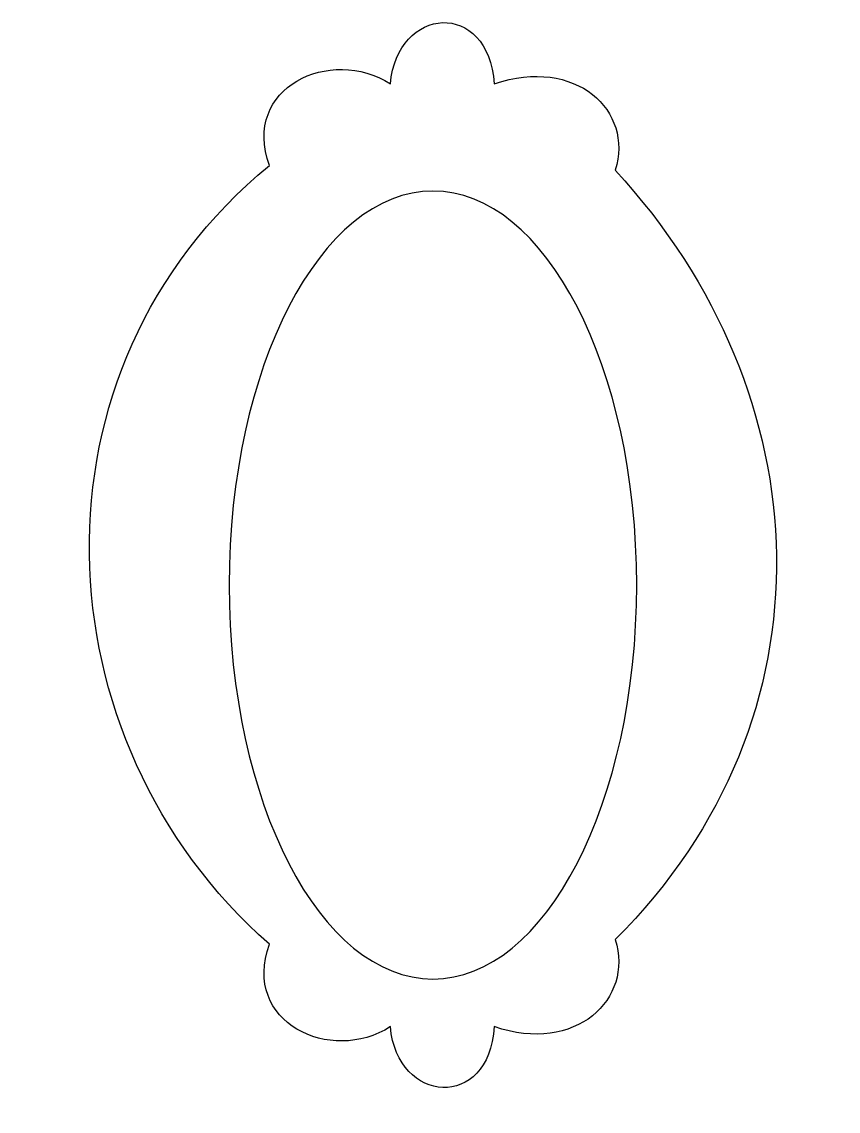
# Model space of a CAD drawing. Header units: centimetres. Extents: x -1.26 to 1.24, y -1.7 to 1.63.
import ezdxf

# ---------------------------------------------------------------- set-up
doc = ezdxf.new("R2010")
doc.units = ezdxf.units.CM
doc.header["$MEASUREMENT"] = 0
doc.layers.add('Camada 1', color=7, linetype='Continuous')

msp = doc.modelspace()

# ---------------------------------------------------------------- linework, layer by layer
at = {"layer": 'Camada 1'}
for points, knots in [([(0.02969, 1.62929), (-0.04521, 1.62664), (-0.11983, 1.56074), (-0.13009, 1.44178), (-0.13009, 1.44178), (-0.31265, 1.5591), (-0.58679, 1.4313), (-0.50051, 1.1917), (-0.50051, 1.1917), (-1.25817, 0.57207), (-1.21129, -0.56579), (-0.50051, -1.19071), (-0.50051, -1.19071), (-0.58679, -1.43034), (-0.31266, -1.56036), (-0.13009, -1.44304), (-0.13009, -1.44304), (-0.10958, -1.6809), (0.17151, -1.70178), (0.18712, -1.44304), (0.18712, -1.44304), (0.43768, -1.52855), (0.61508, -1.35761), (0.55756, -1.17676), (0.55756, -1.17676), (1.24016, -0.49554), (1.1911, 0.49168), (0.55756, 1.17782), (0.55756, 1.17782), (0.61508, 1.35861), (0.43768, 1.52723), (0.18712, 1.44177), (0.18712, 1.44177), (0.17931, 1.57114), (0.10454, 1.63191), (0.02969, 1.62929)], [0, 0, 0, 0, 0.1, 0.1, 0.1, 0.1, 0.2, 0.2, 0.2, 0.2, 0.3, 0.3, 0.3, 0.3, 0.4, 0.4, 0.4, 0.4, 0.5, 0.5, 0.5, 0.5, 0.6, 0.6, 0.6, 0.6, 0.7, 0.7, 0.7, 0.7, 0.8, 0.8, 0.8, 0.8, 1, 1, 1, 1]), ([(-0.62354, -0.09169), (-0.62354, 0.57411), (-0.34435, 1.11383), (0, 1.11383), (0, 1.11383), (0.34435, 1.11383), (0.62354, 0.57411), (0.62354, -0.09169), (0.62354, -0.09169), (0.62354, -0.75749), (0.34435, -1.29721), (0, -1.29721), (0, -1.29721), (-0.34435, -1.29721), (-0.62354, -0.75749), (-0.62354, -0.09169)], [0, 0, 0, 0, 0.2, 0.2, 0.2, 0.2, 0.4, 0.4, 0.4, 0.4, 0.6, 0.6, 0.6, 0.6, 1, 1, 1, 1])]:
    msp.add_open_spline(points, degree=3, knots=knots, dxfattribs=at)

doc.saveas('drawing.dxf')
